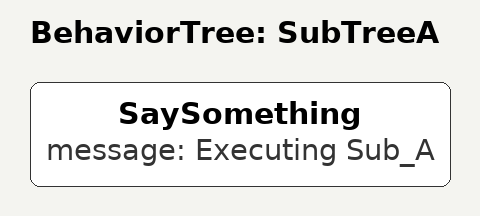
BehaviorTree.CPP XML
<root>
    <BehaviorTree ID="SubTreeA">
        <SaySomething message="Executing Sub_A" />
    </BehaviorTree>
</root>
